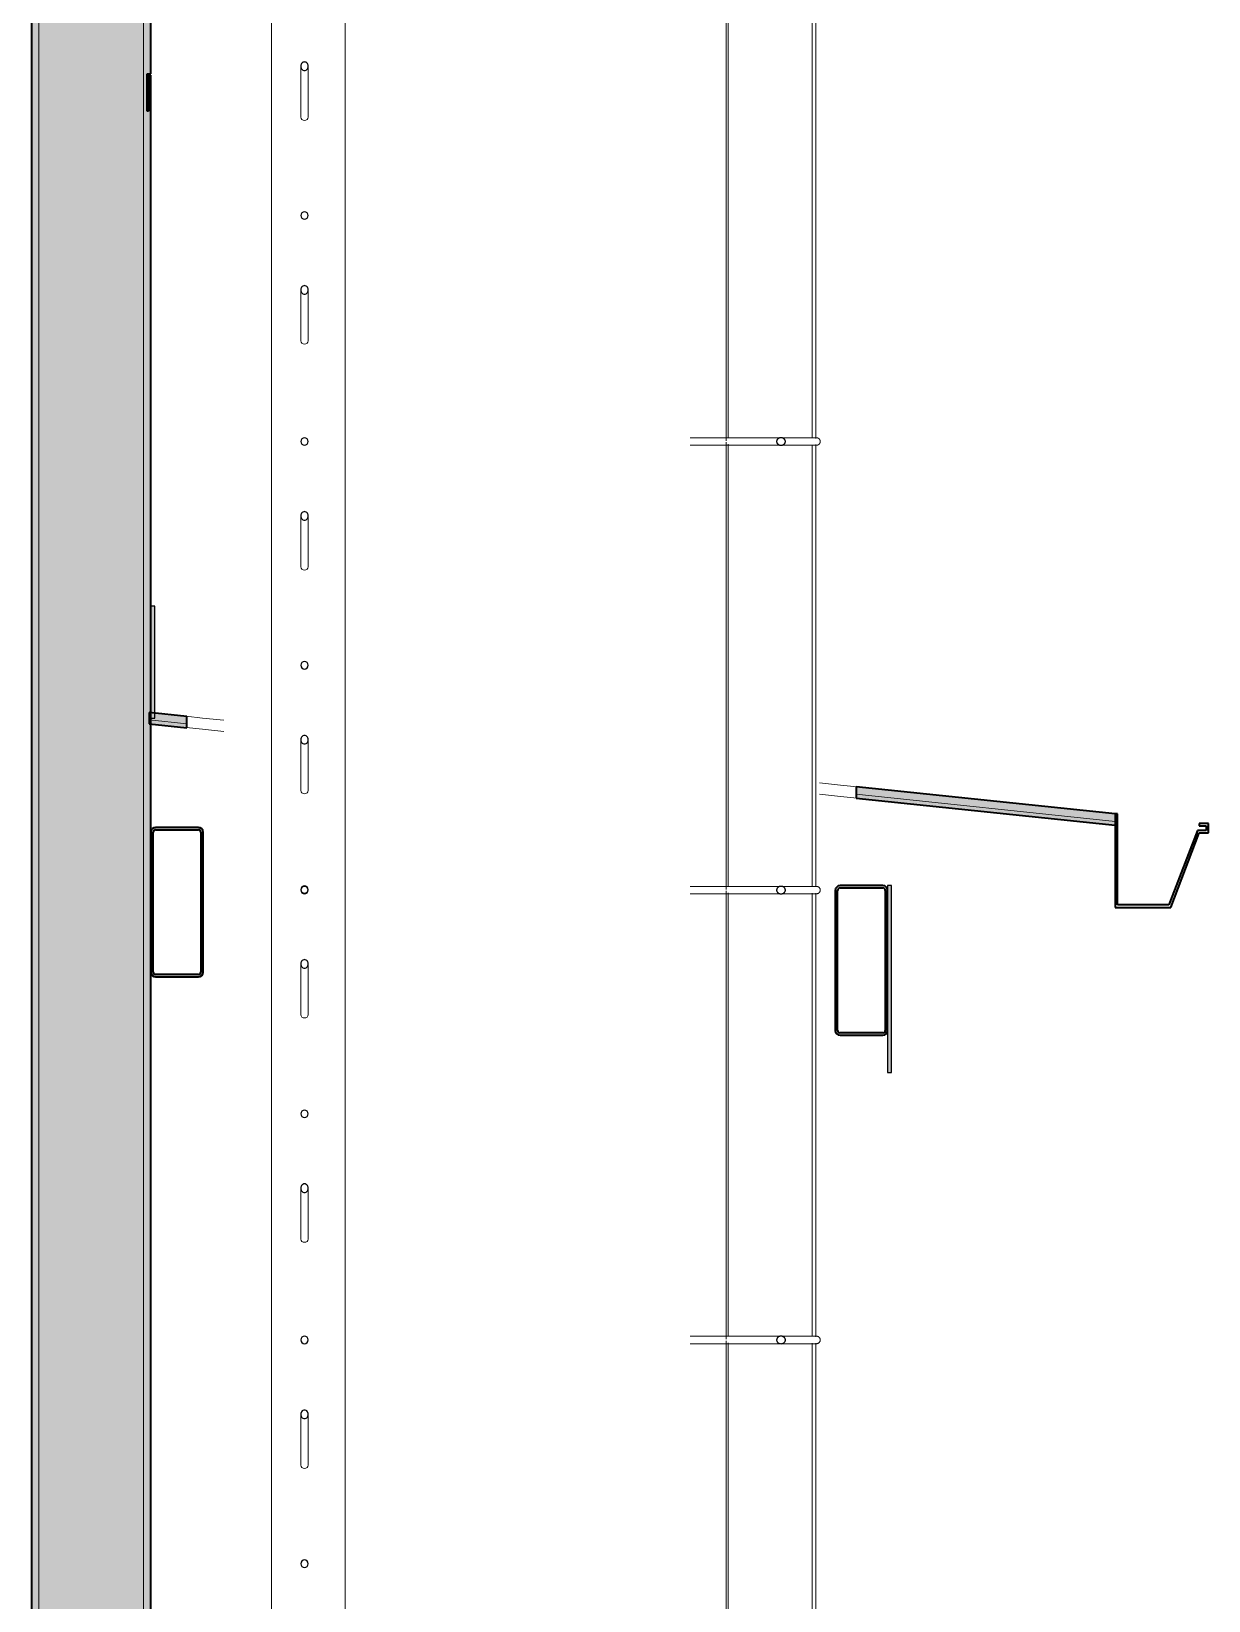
# Model space of a CAD drawing. Header units: metres. Extents: x -3 to 141, y -7 to 15.
# Drawn here: x 38.848 to 40.424, y 6.978 to 9.078 of the extents above; entities that cross this region are included whole.
import ezdxf

# ---------------------------------------------------------------- set-up
doc = ezdxf.new("R2010")
doc.units = ezdxf.units.M
for name, color, linetype, lineweight in [('A-GENM', 7, 'Continuous', 9), ('A-ROOF', 7, 'Continuous', 9), ('A-ROOF-MCUT', 7, 'Continuous', 35), ('A-WALL', 7, 'Continuous', 9), ('A-WALL-PATT', 7, 'Continuous', 35), ('S-BEAM', 7, 'Continuous', 9)]:
    doc.layers.add(name, color=color, linetype=linetype, lineweight=lineweight)

# ---------------------------------------------------------------- blocks, each defined once
blk = doc.blocks.new('M_HSS Rectangular - 70x200 mm-2508072-Sección 02')
at = {"layer": 'S-BEAM', "lineweight": 35, "true_color": 0xc0c0c0}
h = blk.add_hatch(color=9, dxfattribs=at)
h.paths.add_polyline_path([(12.6981, 5.3963), (12.7554, 5.3963), (12.7599, 5.3981), (12.7618, 5.4026), (12.7618, 5.5899), (12.7599, 5.5944), (12.7554, 5.5963), (12.6981, 5.5963), (12.6936, 5.5944), (12.6918, 5.5899), (12.6918, 5.4026), (12.6936, 5.3981)])
h.paths.add_polyline_path([(12.7554, 5.3994), (12.6959, 5.4004), (12.6949, 5.4026), (12.6959, 5.5921), (12.6981, 5.5931), (12.7576, 5.5921), (12.7586, 5.5899), (12.7576, 5.4004)])
at = {"layer": 'S-BEAM', "lineweight": 35}
for p, q in [((12.6918, 5.5899), (12.6918, 5.4026)), ((12.6949, 5.4026), (12.6949, 5.5899)), ((12.7554, 5.5963), (12.6981, 5.5963)), ((12.6981, 5.5931), (12.7554, 5.5931)), ((12.7586, 5.5899), (12.7586, 5.4026)), ((12.7618, 5.4026), (12.7618, 5.5899)), ((12.7554, 5.3994), (12.6981, 5.3994)), ((12.6981, 5.3963), (12.7554, 5.3963))]:
    blk.add_line(p, q, dxfattribs=at)
for centre, radius, start, end in [((12.6981, 5.5899), 0.00636, 90, 180), ((12.6981, 5.5899), 0.00318, 90, 180), ((12.7554, 5.5899), 0.00636, 0, 90), ((12.7554, 5.5899), 0.00318, 0, 90), ((12.6981, 5.4026), 0.00636, 180, 270), ((12.6981, 5.4026), 0.00318, 180, 270), ((12.7554, 5.4026), 0.00636, 270, 0), ((12.7554, 5.4026), 0.00318, 270, 0)]:
    blk.add_arc(centre, radius, start, end, dxfattribs=at)
blk = doc.blocks.new('M_Corniza Generica - Blanco-V1-Sección 02')
at = {"layer": 'A-GENM', "true_color": 0xc0c0c0}
blk.add_hatch(color=9, dxfattribs=at).paths.add_polyline_path([(12.7285, 7.6847), (12.7335, 7.6847), (12.7335, 7.9347), (12.7285, 7.9347), (12.7285, 7.7772)])
at = {"layer": 'A-GENM', "lineweight": 25}
for p, q in [((12.7335, 7.9347), (12.7285, 7.9347)), ((12.7285, 7.9347), (12.7285, 7.6847)), ((12.7335, 7.6847), (12.7335, 7.9347)), ((12.7285, 7.6847), (12.7335, 7.6847))]:
    blk.add_line(p, q, dxfattribs=at)
blk = doc.blocks.new('M_Corniza Generica - Blanco-2508653-Sección 02')
at = {"layer": 'A-GENM', "true_color": 0xc0c0c0}
blk.add_hatch(color=9, dxfattribs=at).paths.add_polyline_path([(11.7476, 8.1589), (11.7476, 8.3089), (11.7426, 8.3089), (11.7426, 8.1589)])
at = {"layer": 'A-GENM', "lineweight": 25}
for p, q in [((11.7476, 8.3089), (11.7426, 8.3089)), ((11.7426, 8.3089), (11.7426, 8.1589)), ((11.7476, 8.1589), (11.7476, 8.3089)), ((11.7426, 8.1589), (11.7476, 8.1589))]:
    blk.add_line(p, q, dxfattribs=at)
blk = doc.blocks.new('M_Escalera acceso cubierta - M_Escalera acceso cubierta-2778226-Sección 02')
at = {"layer": 'A-GENM', "color": 8, "true_color": 0x808080}
for p, q in [((12.0024, 3.1256), (12.0024, 11.0065)), ((11.9038, 10.81), (11.9038, 3.1256)), ((12.5123, 8.5299), (12.5123, 9.1298)), ((12.5151, 9.127), (12.5151, 8.5337)), ((12.6275, 8.5337), (12.6275, 9.1265)), ((12.6325, 8.5332), (12.6325, 9.1267)), ((11.9431, 9.0312), (11.9431, 8.9631)), ((11.9531, 8.9631), (11.9531, 9.0312)), ((11.9431, 8.7318), (11.9431, 8.6637)), ((11.9531, 8.6637), (11.9531, 8.7318)), ((12.5123, 7.9297), (12.5123, 8.528)), ((12.5151, 8.5253), (12.5151, 7.9335)), ((12.6275, 7.9335), (12.6275, 8.5247)), ((12.6325, 7.933), (12.6325, 8.5249)), ((11.9431, 8.4294), (11.9431, 8.3614)), ((11.9531, 8.3614), (11.9531, 8.4294)), ((11.9431, 8.13), (11.9431, 8.062)), ((11.9531, 8.062), (11.9531, 8.13)), ((12.5123, 7.3277), (12.5123, 7.9278)), ((12.5151, 7.925), (12.5151, 7.3315)), ((12.6275, 7.3315), (12.6275, 7.9245)), ((12.6325, 7.3311), (12.6325, 7.9247)), ((11.9431, 7.83), (11.9431, 7.762)), ((11.9531, 7.762), (11.9531, 7.83)), ((11.9431, 7.5298), (11.9431, 7.4618)), ((11.9531, 7.4618), (11.9531, 7.5298)), ((12.5123, 6.728), (12.5123, 7.3258)), ((12.5151, 7.3231), (12.5151, 6.7317)), ((12.6275, 6.7317), (12.6275, 7.3225)), ((12.6325, 6.7313), (12.6325, 7.3227)), ((11.9431, 7.2272), (11.9431, 7.1592)), ((11.9531, 7.1592), (11.9531, 7.2272))]:
    blk.add_line(p, q, dxfattribs=at)
at = {"layer": 'A-GENM', "lineweight": 25, "flags": 128}
for points in [[(11.9481, 9.0369), (11.947, 9.0368), (11.9459, 9.0364), (11.945, 9.0357), (11.9442, 9.0348), (11.9436, 9.0337), (11.9432, 9.0325), (11.9431, 9.0312), (11.9432, 9.0299), (11.9436, 9.0287), (11.9442, 9.0276), (11.945, 9.0267), (11.9459, 9.026), (11.947, 9.0255), (11.9481, 9.0254)], [(11.9481, 9.0254), (11.9492, 9.0255), (11.9503, 9.026), (11.9512, 9.0267), (11.952, 9.0276), (11.9526, 9.0287), (11.953, 9.0299), (11.9531, 9.0312), (11.953, 9.0325), (11.9526, 9.0337), (11.952, 9.0348), (11.9512, 9.0357), (11.9503, 9.0364), (11.9492, 9.0368), (11.9481, 9.0369)], [(11.9481, 8.7376), (11.947, 8.7374), (11.9459, 8.737), (11.945, 8.7363), (11.9442, 8.7354), (11.9436, 8.7343), (11.9432, 8.7331), (11.9431, 8.7318), (11.9432, 8.7305), (11.9436, 8.7293), (11.9442, 8.7282), (11.945, 8.7273), (11.9459, 8.7266), (11.947, 8.7262), (11.9481, 8.726)], [(11.9481, 8.726), (11.9492, 8.7262), (11.9503, 8.7266), (11.9512, 8.7273), (11.952, 8.7282), (11.9526, 8.7293), (11.953, 8.7305), (11.9531, 8.7318), (11.953, 8.7331), (11.9526, 8.7343), (11.952, 8.7354), (11.9512, 8.7363), (11.9503, 8.737), (11.9492, 8.7374), (11.9481, 8.7376)], [(11.9481, 8.4352), (11.947, 8.4351), (11.9459, 8.4346), (11.945, 8.4339), (11.9442, 8.433), (11.9436, 8.4319), (11.9432, 8.4307), (11.9431, 8.4294), (11.9432, 8.4281), (11.9436, 8.4269), (11.9442, 8.4258), (11.945, 8.4249), (11.9459, 8.4242), (11.947, 8.4238), (11.9481, 8.4237)], [(11.9481, 8.4237), (11.9492, 8.4238), (11.9503, 8.4242), (11.9512, 8.4249), (11.952, 8.4258), (11.9526, 8.4269), (11.953, 8.4281), (11.9531, 8.4294), (11.953, 8.4307), (11.9526, 8.4319), (11.952, 8.433), (11.9512, 8.4339), (11.9503, 8.4346), (11.9492, 8.4351), (11.9481, 8.4352)], [(11.9481, 8.1358), (11.947, 8.1357), (11.9459, 8.1352), (11.945, 8.1345), (11.9442, 8.1336), (11.9436, 8.1325), (11.9432, 8.1313), (11.9431, 8.13), (11.9432, 8.1287), (11.9436, 8.1275), (11.9442, 8.1264), (11.945, 8.1255), (11.9459, 8.1248), (11.947, 8.1244), (11.9481, 8.1243)], [(11.9481, 8.1243), (11.9492, 8.1244), (11.9503, 8.1248), (11.9512, 8.1255), (11.952, 8.1264), (11.9526, 8.1275), (11.953, 8.1287), (11.9531, 8.13), (11.953, 8.1313), (11.9526, 8.1325), (11.952, 8.1336), (11.9512, 8.1345), (11.9503, 8.1352), (11.9492, 8.1357), (11.9481, 8.1358)], [(11.9481, 7.8358), (11.947, 7.8356), (11.9459, 7.8352), (11.945, 7.8345), (11.9442, 7.8336), (11.9436, 7.8325), (11.9432, 7.8313), (11.9431, 7.83), (11.9432, 7.8287), (11.9436, 7.8275), (11.9442, 7.8264), (11.945, 7.8255), (11.9459, 7.8248), (11.947, 7.8244), (11.9481, 7.8242)], [(11.9481, 7.8242), (11.9492, 7.8244), (11.9503, 7.8248), (11.9512, 7.8255), (11.952, 7.8264), (11.9526, 7.8275), (11.953, 7.8287), (11.9531, 7.83), (11.953, 7.8313), (11.9526, 7.8325), (11.952, 7.8336), (11.9512, 7.8345), (11.9503, 7.8352), (11.9492, 7.8356), (11.9481, 7.8358)], [(11.9481, 7.5356), (11.947, 7.5355), (11.9459, 7.535), (11.945, 7.5343), (11.9442, 7.5334), (11.9436, 7.5323), (11.9432, 7.5311), (11.9431, 7.5298), (11.9432, 7.5285), (11.9436, 7.5273), (11.9442, 7.5262), (11.945, 7.5253), (11.9459, 7.5246), (11.947, 7.5242), (11.9481, 7.524)], [(11.9481, 7.524), (11.9492, 7.5242), (11.9503, 7.5246), (11.9512, 7.5253), (11.952, 7.5262), (11.9526, 7.5273), (11.953, 7.5285), (11.9531, 7.5298), (11.953, 7.5311), (11.9526, 7.5323), (11.952, 7.5334), (11.9512, 7.5343), (11.9503, 7.535), (11.9492, 7.5355), (11.9481, 7.5356)], [(11.9481, 7.233), (11.947, 7.2329), (11.9459, 7.2324), (11.945, 7.2318), (11.9442, 7.2308), (11.9436, 7.2297), (11.9432, 7.2285), (11.9431, 7.2272), (11.9432, 7.226), (11.9436, 7.2247), (11.9442, 7.2236), (11.945, 7.2227), (11.9459, 7.222), (11.947, 7.2216), (11.9481, 7.2215)], [(11.9481, 7.2215), (11.9492, 7.2216), (11.9503, 7.222), (11.9512, 7.2227), (11.952, 7.2236), (11.9526, 7.2247), (11.953, 7.226), (11.9531, 7.2272), (11.953, 7.2285), (11.9526, 7.2297), (11.952, 7.2308), (11.9512, 7.2318), (11.9503, 7.2324), (11.9492, 7.2329), (11.9481, 7.233)]]:
    blk.add_lwpolyline(points, dxfattribs=at)
at = {"layer": 'A-GENM', "color": 8, "true_color": 0x808080, "flags": 128}
for points in [[(12.4641, 8.534), (12.4734, 8.534), (12.4843, 8.534), (12.4949, 8.534), (12.5053, 8.534), (12.5153, 8.534), (12.5251, 8.534), (12.5344, 8.534), (12.5435, 8.534), (12.5522, 8.534), (12.5604, 8.534), (12.5683, 8.534), (12.5758, 8.534), (12.5829, 8.534), (12.5896, 8.534), (12.5958, 8.534), (12.6016, 8.534), (12.6069, 8.534), (12.6117, 8.534), (12.6161, 8.534), (12.62, 8.534), (12.6234, 8.534), (12.6263, 8.534), (12.6275, 8.534)], [(12.6333, 8.534), (12.6331, 8.534), (12.6323, 8.534), (12.631, 8.534), (12.6293, 8.534), (12.627, 8.534), (12.6242, 8.534), (12.6209, 8.534), (12.6172, 8.534), (12.6129, 8.534), (12.6082, 8.534), (12.603, 8.534), (12.5974, 8.534), (12.5913, 8.534), (12.5858, 8.534)], [(12.6287, 8.534), (12.6306, 8.534), (12.632, 8.534), (12.6329, 8.534), (12.6333, 8.534), (12.6333, 8.534)], [(12.6333, 8.534), (12.6335, 8.534), (12.6337, 8.534), (12.6339, 8.534), (12.6341, 8.534), (12.6343, 8.5339), (12.6345, 8.5339), (12.6347, 8.5338), (12.6349, 8.5338), (12.6351, 8.5337), (12.6353, 8.5336), (12.6354, 8.5335), (12.6356, 8.5335), (12.6358, 8.5334), (12.636, 8.5333), (12.6361, 8.5331), (12.6363, 8.533), (12.6365, 8.5329), (12.6366, 8.5328), (12.6368, 8.5326), (12.6369, 8.5325), (12.637, 8.5324), (12.6372, 8.5322), (12.6373, 8.532), (12.6374, 8.5319), (12.6375, 8.5317), (12.6376, 8.5315), (12.6377, 8.5314), (12.6378, 8.5312), (12.6379, 8.531), (12.638, 8.5308), (12.638, 8.5306), (12.6381, 8.5304), (12.6382, 8.5303), (12.6382, 8.5301), (12.6382, 8.5299), (12.6383, 8.5297), (12.6383, 8.5295), (12.6383, 8.5293), (12.6383, 8.5291), (12.6383, 8.529)], [(12.6383, 8.529), (12.6383, 8.5288), (12.6383, 8.5286), (12.6383, 8.5284), (12.6382, 8.5282), (12.6382, 8.528), (12.6382, 8.5278), (12.6381, 8.5276), (12.6381, 8.5274), (12.638, 8.5273), (12.6379, 8.5271), (12.6378, 8.5269), (12.6377, 8.5267), (12.6376, 8.5265), (12.6375, 8.5264), (12.6374, 8.5262), (12.6373, 8.526), (12.6372, 8.5259), (12.6371, 8.5257), (12.6369, 8.5256), (12.6368, 8.5254), (12.6366, 8.5253), (12.6365, 8.5252), (12.6363, 8.525), (12.6362, 8.5249), (12.636, 8.5248), (12.6358, 8.5247), (12.6357, 8.5246), (12.6355, 8.5245), (12.6353, 8.5244), (12.6351, 8.5244), (12.6349, 8.5243), (12.6347, 8.5242), (12.6346, 8.5242), (12.6344, 8.5241), (12.6342, 8.5241), (12.634, 8.5241), (12.6338, 8.524), (12.6336, 8.524), (12.6334, 8.524), (12.6333, 8.524)], [(12.627, 8.524), (12.6242, 8.524), (12.6209, 8.524), (12.6172, 8.524), (12.6129, 8.524), (12.6082, 8.524), (12.603, 8.524), (12.5974, 8.524), (12.5913, 8.524), (12.5848, 8.524), (12.5778, 8.524), (12.5704, 8.524), (12.5626, 8.524), (12.5544, 8.524), (12.5459, 8.524), (12.5369, 8.524), (12.5276, 8.524), (12.518, 8.524), (12.508, 8.524), (12.4978, 8.524), (12.4872, 8.524), (12.4764, 8.524), (12.4653, 8.524), (12.4641, 8.524)], [(12.5858, 8.524), (12.5923, 8.524), (12.5983, 8.524), (12.6039, 8.524), (12.609, 8.524), (12.6136, 8.524), (12.6178, 8.524), (12.6215, 8.524), (12.6247, 8.524), (12.6274, 8.524), (12.6296, 8.524), (12.6313, 8.524), (12.6324, 8.524), (12.6331, 8.524), (12.6333, 8.524)], [(12.6333, 8.524), (12.6331, 8.524), (12.6323, 8.524), (12.631, 8.524), (12.6293, 8.524)], [(12.4641, 7.9338), (12.4734, 7.9338), (12.4843, 7.9338), (12.4949, 7.9338), (12.5053, 7.9338), (12.5153, 7.9338), (12.5251, 7.9338), (12.5344, 7.9338), (12.5435, 7.9338), (12.5522, 7.9338), (12.5604, 7.9338), (12.5683, 7.9338), (12.5758, 7.9338), (12.5829, 7.9338), (12.5896, 7.9338), (12.5958, 7.9338), (12.6016, 7.9338), (12.6069, 7.9338), (12.6117, 7.9338), (12.6161, 7.9338), (12.62, 7.9338), (12.6234, 7.9338), (12.6263, 7.9338), (12.6275, 7.9338)], [(12.627, 7.9238), (12.6242, 7.9238), (12.6209, 7.9238), (12.6172, 7.9238), (12.6129, 7.9238), (12.6082, 7.9238), (12.603, 7.9238), (12.5974, 7.9238), (12.5913, 7.9238), (12.5848, 7.9238), (12.5778, 7.9238), (12.5704, 7.9238), (12.5626, 7.9238), (12.5544, 7.9238), (12.5459, 7.9238), (12.5369, 7.9238), (12.5276, 7.9238), (12.518, 7.9238), (12.508, 7.9238), (12.4978, 7.9238), (12.4872, 7.9238), (12.4764, 7.9238), (12.4653, 7.9238), (12.4641, 7.9238)], [(12.6333, 7.9338), (12.6331, 7.9338), (12.6323, 7.9338), (12.631, 7.9338), (12.6293, 7.9338), (12.627, 7.9338), (12.6242, 7.9338), (12.6209, 7.9338), (12.6172, 7.9338), (12.6129, 7.9338), (12.6082, 7.9338), (12.603, 7.9338), (12.5974, 7.9338), (12.5913, 7.9338), (12.5858, 7.9338)], [(12.5858, 7.9238), (12.5923, 7.9238), (12.5983, 7.9238), (12.6039, 7.9238), (12.609, 7.9238), (12.6136, 7.9238), (12.6178, 7.9238), (12.6215, 7.9238), (12.6247, 7.9238), (12.6274, 7.9238), (12.6296, 7.9238), (12.6313, 7.9238), (12.6324, 7.9238), (12.6331, 7.9238), (12.6333, 7.9238)], [(12.6287, 7.9338), (12.6306, 7.9338), (12.632, 7.9338), (12.6329, 7.9338), (12.6333, 7.9338), (12.6333, 7.9338)], [(12.6333, 7.9238), (12.6331, 7.9238), (12.6323, 7.9238), (12.631, 7.9238), (12.6293, 7.9238)], [(12.6333, 7.9338), (12.6335, 7.9338), (12.6337, 7.9338), (12.6339, 7.9338), (12.6341, 7.9337), (12.6343, 7.9337), (12.6345, 7.9337), (12.6347, 7.9336), (12.6349, 7.9336), (12.6351, 7.9335), (12.6353, 7.9334), (12.6354, 7.9333), (12.6356, 7.9332), (12.6358, 7.9331), (12.636, 7.933), (12.6361, 7.9329), (12.6363, 7.9328), (12.6365, 7.9327), (12.6366, 7.9326), (12.6368, 7.9324), (12.6369, 7.9323), (12.637, 7.9321), (12.6372, 7.932), (12.6373, 7.9318), (12.6374, 7.9317), (12.6375, 7.9315), (12.6376, 7.9313), (12.6377, 7.9312), (12.6378, 7.931), (12.6379, 7.9308), (12.638, 7.9306), (12.638, 7.9304), (12.6381, 7.9302), (12.6382, 7.93), (12.6382, 7.9299), (12.6382, 7.9297), (12.6383, 7.9295), (12.6383, 7.9293), (12.6383, 7.9291), (12.6383, 7.9289), (12.6383, 7.9288)], [(12.6383, 7.9288), (12.6383, 7.9286), (12.6383, 7.9284), (12.6383, 7.9282), (12.6382, 7.928), (12.6382, 7.9278), (12.6382, 7.9276), (12.6381, 7.9274), (12.6381, 7.9272), (12.638, 7.927), (12.6379, 7.9269), (12.6378, 7.9267), (12.6377, 7.9265), (12.6376, 7.9263), (12.6375, 7.9261), (12.6374, 7.926), (12.6373, 7.9258), (12.6372, 7.9257), (12.6371, 7.9255), (12.6369, 7.9254), (12.6368, 7.9252), (12.6366, 7.9251), (12.6365, 7.925), (12.6363, 7.9248), (12.6362, 7.9247), (12.636, 7.9246), (12.6358, 7.9245), (12.6357, 7.9244), (12.6355, 7.9243), (12.6353, 7.9242), (12.6351, 7.9241), (12.6349, 7.9241), (12.6347, 7.924), (12.6346, 7.924), (12.6344, 7.9239), (12.6342, 7.9239), (12.634, 7.9238), (12.6338, 7.9238), (12.6336, 7.9238), (12.6334, 7.9238), (12.6333, 7.9238)], [(12.4641, 7.3318), (12.4734, 7.3318), (12.4843, 7.3318), (12.4949, 7.3318), (12.5053, 7.3318), (12.5153, 7.3318), (12.5251, 7.3318), (12.5344, 7.3318), (12.5435, 7.3318), (12.5522, 7.3318), (12.5604, 7.3318), (12.5683, 7.3318), (12.5758, 7.3318), (12.5829, 7.3318), (12.5896, 7.3318), (12.5958, 7.3318), (12.6016, 7.3318), (12.6069, 7.3318), (12.6117, 7.3318), (12.6161, 7.3318), (12.62, 7.3318), (12.6234, 7.3318), (12.6263, 7.3318), (12.6275, 7.3318)], [(12.6333, 7.3318), (12.6331, 7.3318), (12.6323, 7.3318), (12.631, 7.3318), (12.6293, 7.3318), (12.627, 7.3318), (12.6242, 7.3318), (12.6209, 7.3318), (12.6172, 7.3318), (12.6129, 7.3318), (12.6082, 7.3318), (12.603, 7.3318), (12.5974, 7.3318), (12.5913, 7.3318), (12.5858, 7.3318)], [(12.6287, 7.3318), (12.6306, 7.3318), (12.632, 7.3318), (12.6329, 7.3318), (12.6333, 7.3318), (12.6333, 7.3318)], [(12.6333, 7.3318), (12.6335, 7.3318), (12.6337, 7.3318), (12.6339, 7.3318), (12.6341, 7.3318), (12.6343, 7.3317), (12.6345, 7.3317), (12.6347, 7.3316), (12.6349, 7.3316), (12.6351, 7.3315), (12.6353, 7.3314), (12.6354, 7.3314), (12.6356, 7.3313), (12.6358, 7.3312), (12.636, 7.3311), (12.6361, 7.331), (12.6363, 7.3308), (12.6365, 7.3307), (12.6366, 7.3306), (12.6368, 7.3305), (12.6369, 7.3303), (12.637, 7.3302), (12.6372, 7.33), (12.6373, 7.3299), (12.6374, 7.3297), (12.6375, 7.3295), (12.6376, 7.3294), (12.6377, 7.3292), (12.6378, 7.329), (12.6379, 7.3288), (12.638, 7.3286), (12.638, 7.3285), (12.6381, 7.3283), (12.6382, 7.3281), (12.6382, 7.3279), (12.6382, 7.3277), (12.6383, 7.3275), (12.6383, 7.3273), (12.6383, 7.3271), (12.6383, 7.3269), (12.6383, 7.3268)], [(12.627, 7.3218), (12.6242, 7.3218), (12.6209, 7.3218), (12.6172, 7.3218), (12.6129, 7.3218), (12.6082, 7.3218), (12.603, 7.3218), (12.5974, 7.3218), (12.5913, 7.3218), (12.5848, 7.3218), (12.5778, 7.3218), (12.5704, 7.3218), (12.5626, 7.3218), (12.5544, 7.3218), (12.5459, 7.3218), (12.5369, 7.3218), (12.5276, 7.3218), (12.518, 7.3218), (12.508, 7.3218), (12.4978, 7.3218), (12.4872, 7.3218), (12.4764, 7.3218), (12.4653, 7.3218), (12.4641, 7.3218)], [(12.5858, 7.3218), (12.5923, 7.3218), (12.5983, 7.3218), (12.6039, 7.3218), (12.609, 7.3218), (12.6136, 7.3218), (12.6178, 7.3218), (12.6215, 7.3218), (12.6247, 7.3218), (12.6274, 7.3218), (12.6296, 7.3218), (12.6313, 7.3218), (12.6324, 7.3218), (12.6331, 7.3218), (12.6333, 7.3218)], [(12.6333, 7.3218), (12.6331, 7.3218), (12.6323, 7.3218), (12.631, 7.3218), (12.6293, 7.3218)], [(12.6383, 7.3268), (12.6383, 7.3266), (12.6383, 7.3264), (12.6383, 7.3262), (12.6382, 7.326), (12.6382, 7.3258), (12.6382, 7.3256), (12.6381, 7.3254), (12.6381, 7.3253), (12.638, 7.3251), (12.6379, 7.3249), (12.6378, 7.3247), (12.6377, 7.3245), (12.6376, 7.3243), (12.6375, 7.3242), (12.6374, 7.324), (12.6373, 7.3238), (12.6372, 7.3237), (12.6371, 7.3235), (12.6369, 7.3234), (12.6368, 7.3232), (12.6366, 7.3231), (12.6365, 7.323), (12.6363, 7.3228), (12.6362, 7.3227), (12.636, 7.3226), (12.6358, 7.3225), (12.6357, 7.3224), (12.6355, 7.3223), (12.6353, 7.3222), (12.6351, 7.3222), (12.6349, 7.3221), (12.6347, 7.322), (12.6346, 7.322), (12.6344, 7.3219), (12.6342, 7.3219), (12.634, 7.3219), (12.6338, 7.3218), (12.6336, 7.3218), (12.6334, 7.3218), (12.6333, 7.3218)]]:
    blk.add_lwpolyline(points, dxfattribs=at)
at = {"layer": 'A-GENM', "lineweight": 25}
for centre, start, end in [((11.9481, 8.8314), 90, 270), ((11.9481, 8.8314), 270, 90), ((11.9481, 8.529), 90, 270), ((11.9481, 8.529), 0, 180), ((11.9481, 8.529), 180, 0), ((11.9481, 8.529), 270, 90), ((11.9481, 8.2296), 90, 270), ((11.9481, 8.2296), 270, 90), ((11.9481, 7.9296), 90, 270), ((11.9481, 7.9288), 0, 180), ((11.9481, 7.9288), 180, 0), ((11.9481, 7.9296), 270, 90), ((11.9481, 7.6294), 90, 270), ((11.9481, 7.6294), 270, 90), ((11.9481, 7.3268), 90, 270), ((11.9481, 7.3268), 0, 180), ((11.9481, 7.3268), 270, 90), ((11.9481, 7.3268), 180, 0), ((11.9481, 7.0274), 90, 270), ((11.9481, 7.0274), 270, 90)]:
    blk.add_arc(centre, 0.005, start, end, dxfattribs=at)
at = {"layer": 'A-GENM', "color": 8, "true_color": 0x808080}
for centre, start_param, end_param in [((11.9481, 8.9631), 3.141593, 4.712389), ((11.9481, 8.9631), 4.712389, 6.283185), ((11.9481, 8.6637), 3.141593, 4.712389), ((11.9481, 8.6637), 4.712389, 6.283185), ((11.9481, 8.3614), 3.141593, 4.712389), ((11.9481, 8.3614), 4.712389, 6.283185), ((11.9481, 8.062), 3.141593, 4.712389), ((11.9481, 8.062), 4.712389, 6.283185), ((11.9481, 7.762), 3.141593, 4.712389), ((11.9481, 7.762), 4.712389, 6.283185), ((11.9481, 7.4618), 3.141593, 4.712389), ((11.9481, 7.4618), 4.712389, 6.283185), ((11.9481, 7.1592), 3.141593, 4.712389), ((11.9481, 7.1592), 4.712389, 6.283185)]:
    blk.add_ellipse(centre, major_axis=(0.005, 0), ratio=0.866025, start_param=start_param, end_param=end_param, dxfattribs=at)
at = {"layer": 'A-GENM', "lineweight": 25}
for points, knots in [([(12.5886, 8.5334), (12.5883, 8.5336), (12.5877, 8.5338), (12.5864, 8.534), (12.5852, 8.534), (12.5839, 8.5338), (12.5831, 8.5335), (12.5824, 8.5331), (12.5819, 8.5328), (12.5815, 8.5325), (12.5812, 8.5321), (12.5808, 8.5317), (12.5805, 8.5312), (12.5803, 8.5308), (12.5801, 8.5303), (12.58, 8.5298), (12.5799, 8.5293), (12.5799, 8.529)], [0.3333333, 0.3333333, 0.3333333, 0.3333333, 0.3888889, 0.4444444, 0.5555556, 0.6111111, 0.6666667, 0.7083333, 0.75, 0.7708333, 0.7916667, 0.8333333, 0.875, 0.8958333, 0.9166667, 0.9583333, 1, 1, 1, 1]), ([(12.5799, 8.529), (12.5799, 8.5287), (12.58, 8.5282), (12.5801, 8.5276), (12.5803, 8.5272), (12.5805, 8.5268), (12.5808, 8.5264), (12.5811, 8.526), (12.5813, 8.5258), (12.5816, 8.5255), (12.582, 8.5251), (12.5826, 8.5248), (12.5832, 8.5245), (12.5839, 8.5243), (12.5852, 8.524), (12.5864, 8.524), (12.5877, 8.5243), (12.5883, 8.5245), (12.5886, 8.5246)], [0, 0, 0, 0, 0.0555556, 0.0833333, 0.1111111, 0.1388889, 0.1666667, 0.1944444, 0.2083333, 0.2222222, 0.2777778, 0.3055556, 0.3333333, 0.3888889, 0.4444444, 0.5555556, 0.6111111, 0.6666667, 0.6666667, 0.6666667, 0.6666667]), ([(12.5913, 8.5309), (12.5911, 8.5311), (12.5909, 8.5316), (12.5905, 8.532), (12.5903, 8.5322), (12.59, 8.5326), (12.5895, 8.5329), (12.589, 8.5332), (12.5887, 8.5334), (12.5886, 8.5334)], [0.1111111, 0.1111111, 0.1111111, 0.1111111, 0.1666667, 0.1944444, 0.2083333, 0.2222222, 0.2777778, 0.3055556, 0.3333333, 0.3333333, 0.3333333, 0.3333333]), ([(12.5886, 8.5246), (12.5888, 8.5247), (12.5892, 8.5249), (12.5897, 8.5253), (12.5901, 8.5256), (12.5904, 8.5259), (12.5908, 8.5264), (12.5911, 8.5269), (12.5913, 8.5273), (12.5915, 8.5277), (12.5916, 8.5283), (12.5917, 8.5288), (12.5917, 8.529)], [0.6666667, 0.6666667, 0.6666667, 0.6666667, 0.7083333, 0.75, 0.7708333, 0.7916667, 0.8333333, 0.875, 0.8958333, 0.9166667, 0.9583333, 1, 1, 1, 1]), ([(12.5917, 8.529), (12.5917, 8.5293), (12.5916, 8.5298), (12.5914, 8.5304), (12.5913, 8.5307), (12.5913, 8.5309)], [0, 0, 0, 0, 0.0555556, 0.0833333, 0.1111111, 0.1111111, 0.1111111, 0.1111111]), ([(12.5886, 7.9332), (12.5883, 7.9334), (12.5877, 7.9336), (12.5864, 7.9338), (12.5852, 7.9338), (12.5839, 7.9336), (12.5831, 7.9333), (12.5824, 7.9329), (12.5819, 7.9326), (12.5815, 7.9323), (12.5812, 7.9319), (12.5808, 7.9315), (12.5805, 7.931), (12.5803, 7.9305), (12.5801, 7.9301), (12.58, 7.9295), (12.5799, 7.9291), (12.5799, 7.9288)], [0.3333333, 0.3333333, 0.3333333, 0.3333333, 0.3888889, 0.4444444, 0.5555556, 0.6111111, 0.6666667, 0.7083333, 0.75, 0.7708333, 0.7916667, 0.8333333, 0.875, 0.8958333, 0.9166667, 0.9583333, 1, 1, 1, 1]), ([(12.5799, 7.9288), (12.5799, 7.9285), (12.58, 7.928), (12.5801, 7.9274), (12.5803, 7.927), (12.5805, 7.9265), (12.5808, 7.9261), (12.5811, 7.9258), (12.5813, 7.9256), (12.5816, 7.9253), (12.582, 7.9249), (12.5826, 7.9246), (12.5832, 7.9243), (12.5839, 7.924), (12.5852, 7.9238), (12.5864, 7.9238), (12.5877, 7.924), (12.5883, 7.9243), (12.5886, 7.9244)], [0, 0, 0, 0, 0.0555556, 0.0833333, 0.1111111, 0.1388889, 0.1666667, 0.1944444, 0.2083333, 0.2222222, 0.2777778, 0.3055556, 0.3333333, 0.3888889, 0.4444444, 0.5555556, 0.6111111, 0.6666667, 0.6666667, 0.6666667, 0.6666667]), ([(12.5901, 7.9322), (12.5899, 7.9324), (12.5895, 7.9327), (12.589, 7.933), (12.5887, 7.9332), (12.5886, 7.9332)], [0.2222222, 0.2222222, 0.2222222, 0.2222222, 0.2777778, 0.3055556, 0.3333333, 0.3333333, 0.3333333, 0.3333333]), ([(12.5886, 7.9244), (12.5888, 7.9245), (12.5892, 7.9247), (12.5897, 7.9251), (12.5901, 7.9254), (12.5904, 7.9257), (12.5908, 7.9261), (12.5911, 7.9266), (12.5913, 7.927), (12.5913, 7.9271)], [0.6666667, 0.6666667, 0.6666667, 0.6666667, 0.7083333, 0.75, 0.7708333, 0.7916667, 0.8333333, 0.875, 0.8958333, 0.8958333, 0.8958333, 0.8958333]), ([(12.5913, 7.9306), (12.5911, 7.9309), (12.5909, 7.9313), (12.5905, 7.9318), (12.5903, 7.932), (12.5902, 7.9321), (12.5901, 7.9322)], [0.1111111, 0.1111111, 0.1111111, 0.1111111, 0.1666667, 0.1944444, 0.2083333, 0.2222222, 0.2222222, 0.2222222, 0.2222222]), ([(12.5917, 7.9288), (12.5917, 7.9291), (12.5916, 7.9296), (12.5914, 7.9302), (12.5913, 7.9305), (12.5913, 7.9306)], [0, 0, 0, 0, 0.0555556, 0.0833333, 0.1111111, 0.1111111, 0.1111111, 0.1111111]), ([(12.5913, 7.9271), (12.5913, 7.9272), (12.5915, 7.9275), (12.5916, 7.9281), (12.5917, 7.9286), (12.5917, 7.9288)], [0.8958333, 0.8958333, 0.8958333, 0.8958333, 0.9166667, 0.9583333, 1, 1, 1, 1]), ([(12.5886, 7.3312), (12.5883, 7.3314), (12.5877, 7.3316), (12.5864, 7.3319), (12.5852, 7.3318), (12.5839, 7.3316), (12.5831, 7.3313), (12.5824, 7.3309), (12.5819, 7.3306), (12.5815, 7.3303), (12.5812, 7.3299), (12.5808, 7.3295), (12.5805, 7.329), (12.5803, 7.3286), (12.5801, 7.3281), (12.58, 7.3276), (12.5799, 7.3271), (12.5799, 7.3268)], [0.3333333, 0.3333333, 0.3333333, 0.3333333, 0.3888889, 0.4444444, 0.5555556, 0.6111111, 0.6666667, 0.7083333, 0.75, 0.7708333, 0.7916667, 0.8333333, 0.875, 0.8958333, 0.9166667, 0.9583333, 1, 1, 1, 1]), ([(12.5913, 7.3287), (12.5911, 7.329), (12.5909, 7.3294), (12.5905, 7.3298), (12.5903, 7.33), (12.59, 7.3304), (12.5895, 7.3307), (12.589, 7.331), (12.5887, 7.3312), (12.5886, 7.3312)], [0.1111111, 0.1111111, 0.1111111, 0.1111111, 0.1666667, 0.1944444, 0.2083333, 0.2222222, 0.2777778, 0.3055556, 0.3333333, 0.3333333, 0.3333333, 0.3333333]), ([(12.5917, 7.3268), (12.5917, 7.3272), (12.5916, 7.3276), (12.5914, 7.3282), (12.5913, 7.3285), (12.5913, 7.3287)], [0, 0, 0, 0, 0.0555556, 0.0833333, 0.1111111, 0.1111111, 0.1111111, 0.1111111]), ([(12.5799, 7.3268), (12.5799, 7.3265), (12.58, 7.326), (12.5801, 7.3254), (12.5803, 7.325), (12.5805, 7.3246), (12.5808, 7.3242), (12.5811, 7.3239), (12.5813, 7.3236), (12.5816, 7.3233), (12.582, 7.323), (12.5826, 7.3226), (12.5832, 7.3223), (12.5839, 7.3221), (12.5852, 7.3218), (12.5864, 7.3218), (12.5877, 7.3221), (12.5883, 7.3223), (12.5886, 7.3224)], [0, 0, 0, 0, 0.0555556, 0.0833333, 0.1111111, 0.1388889, 0.1666667, 0.1944444, 0.2083333, 0.2222222, 0.2777778, 0.3055556, 0.3333333, 0.3888889, 0.4444444, 0.5555556, 0.6111111, 0.6666667, 0.6666667, 0.6666667, 0.6666667]), ([(12.5886, 7.3224), (12.5888, 7.3225), (12.5892, 7.3227), (12.5897, 7.3231), (12.5901, 7.3234), (12.5904, 7.3237), (12.5908, 7.3242), (12.5911, 7.3247), (12.5913, 7.325), (12.5913, 7.3251)], [0.6666667, 0.6666667, 0.6666667, 0.6666667, 0.7083333, 0.75, 0.7708333, 0.7916667, 0.8333333, 0.875, 0.8958333, 0.8958333, 0.8958333, 0.8958333]), ([(12.5913, 7.3251), (12.5913, 7.3252), (12.5915, 7.3255), (12.5916, 7.3261), (12.5917, 7.3266), (12.5917, 7.3268)], [0.8958333, 0.8958333, 0.8958333, 0.8958333, 0.9166667, 0.9583333, 1, 1, 1, 1])]:
    blk.add_open_spline(points, degree=3, knots=knots, dxfattribs=at)

msp = doc.modelspace()

# ---------------------------------------------------------------- hatches: boundary and pattern name
at = {"layer": 'A-ROOF', "true_color": 0x9a9a9a}
h = msp.add_hatch(color=253, dxfattribs=at)
h.paths.add_polyline_path([(40.2986, 8.0206), (40.2986, 8.0306), (39.9521, 8.067), (39.9521, 8.057)])
h.paths.add_polyline_path([(39.0563, 8.1511), (39.0563, 8.1612), (39.0057, 8.1665), (39.0057, 8.1565), (39.0248, 8.1544)])
h = msp.add_hatch(color=253, dxfattribs=at)
h.paths.add_polyline_path([(40.2986, 8.0155), (40.2986, 8.0206), (39.9521, 8.057), (39.9521, 8.0519)])
h.paths.add_polyline_path([(39.0563, 8.1461), (39.0563, 8.1511), (39.0057, 8.1565), (39.0057, 8.1514), (39.0248, 8.1494)])
at = {"layer": 'A-WALL', "true_color": 0x9a9a9a}
h = msp.add_hatch(color=253, dxfattribs=at)
h.paths.add_polyline_path([(38.8581, 2.8125), (38.8581, 5.3889), (38.8481, 5.3889), (38.8481, 2.8125)])
h.paths.add_polyline_path([(38.8581, 5.4889), (38.8581, 9.765), (38.8481, 9.765), (38.8481, 5.4889)])
msp.add_hatch(color=253, dxfattribs=at).paths.add_polyline_path([(39.0081, 2.8125), (39.0081, 9.0192), (39.005, 9.0192), (39.005, 8.9712), (39.003, 8.9712), (39.003, 9.0212), (39.0081, 9.0212), (39.0081, 9.765), (38.9981, 9.765), (38.9981, 2.8125)])
at = {"layer": 'A-WALL-PATT', "true_color": 0x9a9a9a}
msp.add_hatch(color=253, dxfattribs=at).paths.add_polyline_path([(38.9981, 2.8125), (38.9981, 9.765), (38.8581, 9.765), (38.8581, 2.8125)])

# ---------------------------------------------------------------- linework, layer by layer
at = {"layer": 'A-ROOF', "lineweight": 35}
for p, q in [((39.0563, 8.1612), (39.0057, 8.1665)), ((39.0057, 8.1665), (39.0057, 8.1514)), ((39.0057, 8.1514), (39.0563, 8.1461)), ((39.0563, 8.1461), (39.0563, 8.1612)), ((40.2986, 8.0306), (39.9521, 8.067)), ((39.9521, 8.067), (39.9521, 8.0519)), ((39.9521, 8.0519), (40.2986, 8.0155))]:
    msp.add_line(p, q, dxfattribs=at)
at = {"layer": 'A-ROOF'}
for p, q in [((39.0057, 8.1565), (39.0563, 8.1511)), ((39.9521, 8.057), (40.2986, 8.0206))]:
    msp.add_line(p, q, dxfattribs=at)
at = {"layer": 'A-ROOF', "flags": 128}
for points in [[(39.0553, 8.1613), (39.0773, 8.159), (39.1056, 8.156)], [(39.1056, 8.1409), (39.0773, 8.1439), (39.0553, 8.1462)], [(39.9028, 8.0722), (39.9311, 8.0692), (39.9532, 8.0669)], [(39.9532, 8.0518), (39.9311, 8.0542), (39.9028, 8.0571)]]:
    msp.add_lwpolyline(points, dxfattribs=at)
at = {"layer": 'A-ROOF-MCUT'}
for p, q in [((40.3017, 8.0306), (40.2986, 8.0306)), ((40.2986, 8.0306), (40.2986, 7.9057)), ((40.3017, 7.9089), (40.3017, 8.0306)), ((40.4085, 8.0084), (40.3704, 7.9089)), ((40.3728, 7.9057), (40.4109, 8.0052)), ((40.4204, 8.0084), (40.4085, 8.0084)), ((40.4236, 8.0179), (40.4109, 8.0179)), ((40.4109, 8.0179), (40.4109, 8.0147)), ((40.4109, 8.0147), (40.4204, 8.0147)), ((40.4109, 8.0052), (40.4236, 8.0052)), ((40.4204, 8.0147), (40.4204, 8.0084)), ((40.4236, 8.0052), (40.4236, 8.0179)), ((40.2986, 7.9057), (40.3728, 7.9057)), ((40.3704, 7.9089), (40.3017, 7.9089))]:
    msp.add_line(p, q, dxfattribs=at)
at = {"layer": 'A-WALL', "lineweight": 35}
for p, q in [((38.8481, 9.765), (38.8481, 5.5389)), ((39.0081, 9.0212), (39.0081, 9.7606)), ((39.003, 8.9712), (39.003, 9.0212)), ((39.003, 9.0212), (39.0081, 9.0212)), ((39.0081, 9.0192), (39.005, 9.0192)), ((39.005, 9.0192), (39.005, 8.9712)), ((39.0081, 2.8125), (39.0081, 9.0192)), ((39.005, 8.9712), (39.003, 8.9712))]:
    msp.add_line(p, q, dxfattribs=at)
at = {"layer": 'A-WALL'}
for p, q in [((38.8581, 2.8125), (38.8581, 9.765)), ((38.9981, 2.8125), (38.9981, 9.765))]:
    msp.add_line(p, q, dxfattribs=at)

# ---------------------------------------------------------------- block references
at = {"layer": 'A-GENM', "color": 8, "true_color": 0x808080}
for name in ['M_Escalera acceso cubierta - M_Escalera acceso cubierta-2778226-Sección 02', 'M_Corniza Generica - Blanco-2508653-Sección 02', 'M_Corniza Generica - Blanco-V1-Sección 02']:
    msp.add_blockref(name, (27.2655, 0), dxfattribs=at)
at = {"layer": 'S-BEAM', "lineweight": 35}
for p in [(26.3163, 2.4164), (27.2322, 2.3385)]:
    msp.add_blockref('M_HSS Rectangular - 70x200 mm-2508072-Sección 02', p, dxfattribs=at)

doc.saveas('drawing.dxf')
